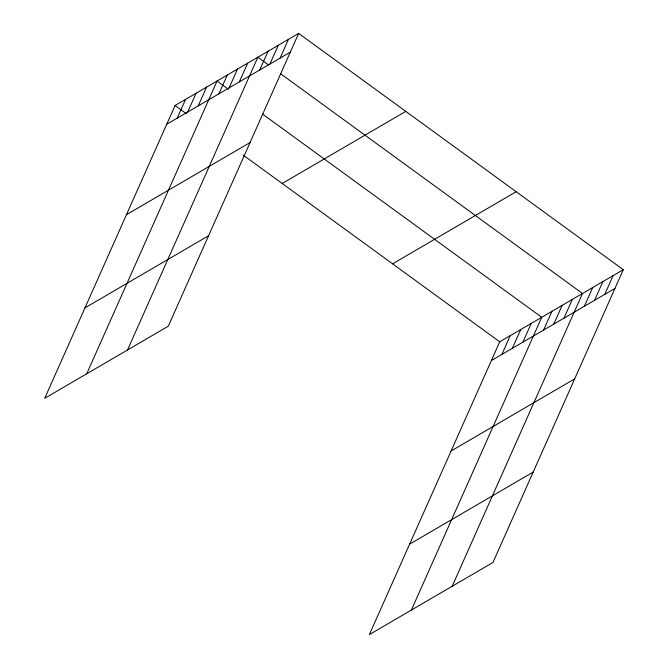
<?xml version="1.0" encoding="UTF-8"?>
<svg xmlns="http://www.w3.org/2000/svg" width="668" height="668" viewBox="0 0 668 668"><rect width="100%" height="100%" fill="white"/><g stroke="black" fill="none" stroke-linecap="round" stroke-linejoin="round"><path stroke-width="1" d="M298.654 33.4L175.066 105.511L44.706 398.312L168.286 326.201L298.654 33.4L623.294 269.688L492.934 562.489L369.354 634.6L499.714 341.799L623.294 269.688M177.229 118.127L185.57 99.382M187.733 111.999L196.075 93.253M198.237 105.861L206.579 87.124M86.723 373.796L217.083 80.995L228.448 89.261M218.937 93.787L227.279 75.041M229.132 87.842L237.474 69.096M239.328 81.888L247.669 63.143M127.504 349.999L257.865 57.197L268.419 64.871M259.718 69.99L268.06 51.244M269.914 64.044L278.255 45.299M280.109 58.091L288.451 39.345M501.877 354.416L510.218 335.67M512.381 348.287L520.723 329.541M522.885 342.158L531.227 323.412M411.371 610.084L541.731 317.283L262.541 114.069M543.585 330.075L551.927 311.33M553.78 324.13L562.122 305.385M563.976 318.177L572.317 299.431M452.152 586.287L582.513 293.486L280.593 73.739M584.366 306.278L592.708 287.532M594.562 300.333L602.903 281.587M604.757 294.379L613.099 275.642M166.724 124.256L290.304 52.146M126.461 214.695L250.041 142.585M282.205 183.483L405.785 111.372M84.97 307.873L208.55 235.762M392.584 263.818L516.164 191.716M491.372 360.545L614.952 288.434M451.1 450.983L574.68 378.873M409.618 544.161L533.198 472.051M175.066 105.511L186.43 113.777M243.244 155.126L499.714 341.799"/></g></svg>
